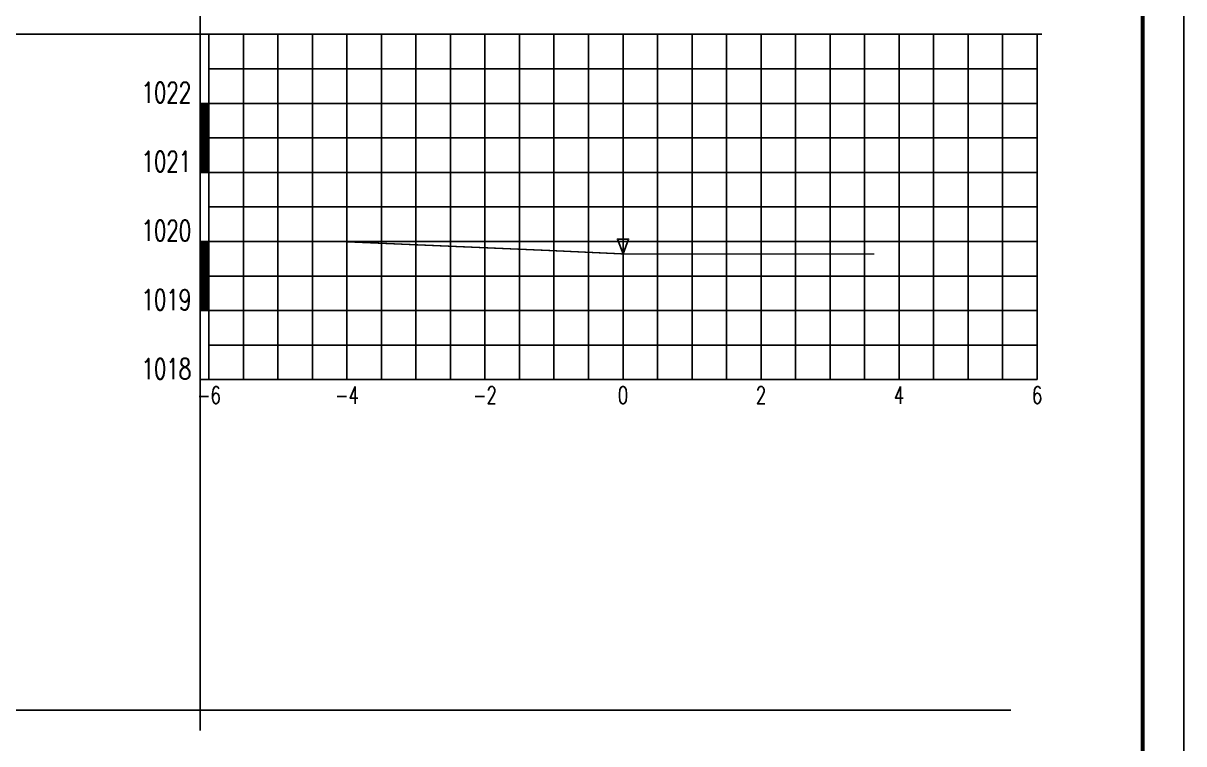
# Model space of a CAD drawing. Extents: x 695776 to 1250176, y 4443437 to 9025597.
# Drawn here: x 1233360 to 1250176, y 4547147 to 4557580 of the extents above; entities that cross this region are included whole.
import ezdxf
from ezdxf.enums import TextEntityAlignment as Align

# ---------------------------------------------------------------- set-up
doc = ezdxf.new("R2010")
doc.units = 0
doc.header["$LTSCALE"] = 0.5
doc.linetypes.add('ACAD_ISO07W100', pattern=[3.5, 0.5, -3])
doc.linetypes.add('CENTER2', pattern=[28.575, 19.05, -3.175, 3.175, -3.175])
doc.layers.get('0').update_dxf_attribs({"linetype": 'CONTINUOUS'})
for name, color, linetype in [('KEDU', 7, 'CONTINUOUS'), ('MIGE', 4, 'ACAD_ISO07W100'), ('MIGE1', 11, 'CONTINUOUS'), ('SANJIAO', 212, 'CONTINUOUS'), ('YUANSHI', 2, 'CONTINUOUS'), ('ZHOUXIAN', 20, 'CENTER2'), ('图框', 7, 'CONTINUOUS'), ('辅助线', 3, 'CONTINUOUS')]:
    doc.layers.add(name, color=color, linetype=linetype)
doc.styles.get("Standard").update_dxf_attribs({"font": 'rs.shx', "bigfont": 'hztxt.shx'})

# ---------------------------------------------------------------- blocks, each defined once
blk = doc.blocks.new('zhunghao')
blk.add_lwpolyline([(0, 0), (0.326, 0.863), (-0.326, 0.863), (0, 0)])
blk = doc.blocks.new('bc1_100')
blk.add_lwpolyline([(0.064, 1), (-0.063, 1), (-0.063, 0), (0.064, 0)], close=True)
at = {"width": 0.7}
blk.add_attdef('BC', text='', height=0.3, dxfattribs=at).set_placement((-0.193, 0.007), align=Align.RIGHT)
blk = doc.blocks.new('bc0_100')
for p, q in [((-0.063, 1), (-0.063, 0)), ((0.063, 0), (0.063, 1))]:
    blk.add_line(p, q)
at = {"const_width": 0.126}
blk.add_lwpolyline([(0, 1), (0, 0)], dxfattribs=at)
at = {"width": 0.7}
blk.add_attdef('BC', text='', height=0.3, dxfattribs=at).set_placement((-0.193, 0.007), align=Align.RIGHT)

msp = doc.modelspace()

# ---------------------------------------------------------------- linework, layer by layer
at = {"layer": 'MIGE', "linetype": 'Continuous'}
for p, q in [((1236550.9888, 4552419.8706), (1236550.9888, 4557419.8706)), ((1237550.9888, 4552419.8706), (1237550.9888, 4557419.8706)), ((1238550.9888, 4552419.8706), (1238550.9888, 4557419.8706)), ((1239550.9888, 4552419.8706), (1239550.9888, 4557419.8706)), ((1240550.9888, 4552419.8706), (1240550.9888, 4557419.8706)), ((1241550.9888, 4552419.8706), (1241550.9888, 4557419.8706)), ((1242550.9888, 4552419.8706), (1242550.9888, 4557419.8706)), ((1243550.9888, 4552419.8706), (1243550.9888, 4557419.8706)), ((1244550.9888, 4552419.8706), (1244550.9888, 4557419.8706)), ((1245550.9888, 4552419.8706), (1245550.9888, 4557419.8706)), ((1246550.9888, 4552419.8706), (1246550.9888, 4557419.8706)), ((1247550.9888, 4552419.8706), (1247550.9888, 4557419.8706)), ((1236050.9888, 4556919.8706), (1248050.9888, 4556919.8706)), ((1236050.9888, 4555919.8706), (1248050.9888, 4555919.8706)), ((1236050.9888, 4554919.8706), (1248050.9888, 4554919.8706)), ((1236050.9888, 4553919.8706), (1248050.9888, 4553919.8706)), ((1236050.9888, 4552919.8706), (1248050.9888, 4552919.8706))]:
    msp.add_line(p, q, dxfattribs=at)
at = {"layer": 'MIGE1'}
for p, q in [((1236050.9888, 4557419.8706), (1248050.9888, 4557419.8706)), ((1236050.9888, 4552419.8706), (1236050.9888, 4557419.8706)), ((1237050.9888, 4552419.8706), (1237050.9888, 4557419.8706)), ((1238050.9888, 4552419.8706), (1238050.9888, 4557419.8706)), ((1239050.9888, 4552419.8706), (1239050.9888, 4557419.8706)), ((1240050.9888, 4552419.8706), (1240050.9888, 4557419.8706)), ((1241050.9888, 4552419.8706), (1241050.9888, 4557419.8706)), ((1242050.9888, 4552419.8706), (1242050.9888, 4557419.8706)), ((1243050.9888, 4552419.8706), (1243050.9888, 4557419.8706)), ((1244050.9888, 4552419.8706), (1244050.9888, 4557419.8706)), ((1245050.9888, 4552419.8706), (1245050.9888, 4557419.8706)), ((1246050.9888, 4552419.8706), (1246050.9888, 4557419.8706)), ((1247050.9888, 4552419.8706), (1247050.9888, 4557419.8706)), ((1248050.9888, 4552419.8706), (1248050.9888, 4557419.8706)), ((1236050.9888, 4556419.8706), (1248050.9888, 4556419.8706)), ((1236050.9888, 4555419.8706), (1248050.9888, 4555419.8706)), ((1236050.9888, 4554419.8706), (1248050.9888, 4554419.8706)), ((1236050.9888, 4553419.8706), (1248050.9888, 4553419.8706)), ((1236050.9888, 4552419.8706), (1248050.9888, 4552419.8706))]:
    msp.add_line(p, q, dxfattribs=at)
at = {"layer": 'YUANSHI', "const_width": 20}
msp.add_lwpolyline([(1237940.9888, 4554419.8706), (1240970.9888, 4554289.8706), (1242050.9888, 4554239.8706), (1245690.9888, 4554239.8706)], dxfattribs=at)
at = {"layer": 'ZHOUXIAN'}
msp.add_line((1242050.9888, 4553739.8706), (1242050.9888, 4554919.8706), dxfattribs=at)
at = {"layer": '图框', "linetype": 'Continuous', "lineweight": -2, "flags": 128}
msp.add_lwpolyline([(1199776.0353, 4574089.5944), (1199776.0353, 4538449.5944), (1250176.0353, 4538449.5944), (1250176.0353, 4574089.5944), (1199776.0353, 4574089.5944)], dxfattribs=at)
at = {"layer": '图框', "linetype": 'Continuous', "lineweight": 60, "flags": 128}
msp.add_lwpolyline([(1202776.0353, 4573489.5944), (1249576.0353, 4573489.5944), (1249576.0353, 4539049.5944), (1202776.0353, 4539049.5944), (1202776.0353, 4573489.5944)], dxfattribs=at)
at = {"layer": '辅助线'}
for points in [[(1235924.7933, 4568016.1353), (1235924.7933, 4547338.7368)], [(1205666.2726, 4557419.8706), (1248121.6142, 4557419.8706)], [(1205666.2726, 4547633.587), (1247671.5941, 4547633.587)]]:
    msp.add_lwpolyline(points, dxfattribs=at)

# ---------------------------------------------------------------- block references
at = {"layer": 'KEDU', "xscale": 1000, "yscale": 1000, "zscale": 1000}
for name, p, values in [('bc1_100', (1235987.7408, 4556419.8706), {'BC': '1022'}), ('bc0_100', (1235987.7408, 4555419.8706), {'BC': '1021'}), ('bc1_100', (1235987.7408, 4554419.8706), {'BC': '1020'}), ('bc0_100', (1235987.7408, 4553419.8706), {'BC': '1019'}), ('bc1_100', (1235987.7408, 4552419.8706), {'BC': '1018'})]:
    msp.add_blockref(name, p, dxfattribs=at).add_auto_attribs(values)
at = {"layer": 'SANJIAO', "xscale": 250, "yscale": 250, "zscale": 250}
msp.add_blockref('zhunghao', (1242050.9888, 4554239.8706), dxfattribs=at)

# ---------------------------------------------------------------- texts
at = {"layer": 'KEDU', "width": 0.7}
for s, p in [('-6', (1236050.9888, 4552069.8706)), ('-4', (1238050.9888, 4552069.8706)), ('-2', (1240050.9888, 4552069.8706)), ('0', (1242050.9888, 4552069.8706)), ('0', (1242050.9888, 4552069.8706)), ('2', (1244050.9888, 4552069.8706)), ('4', (1246050.9888, 4552069.8706)), ('6', (1248050.9888, 4552069.8706))]:
    msp.add_text(s, height=250, dxfattribs=at).set_placement(p, align=Align.CENTER)

doc.saveas('drawing.dxf')
